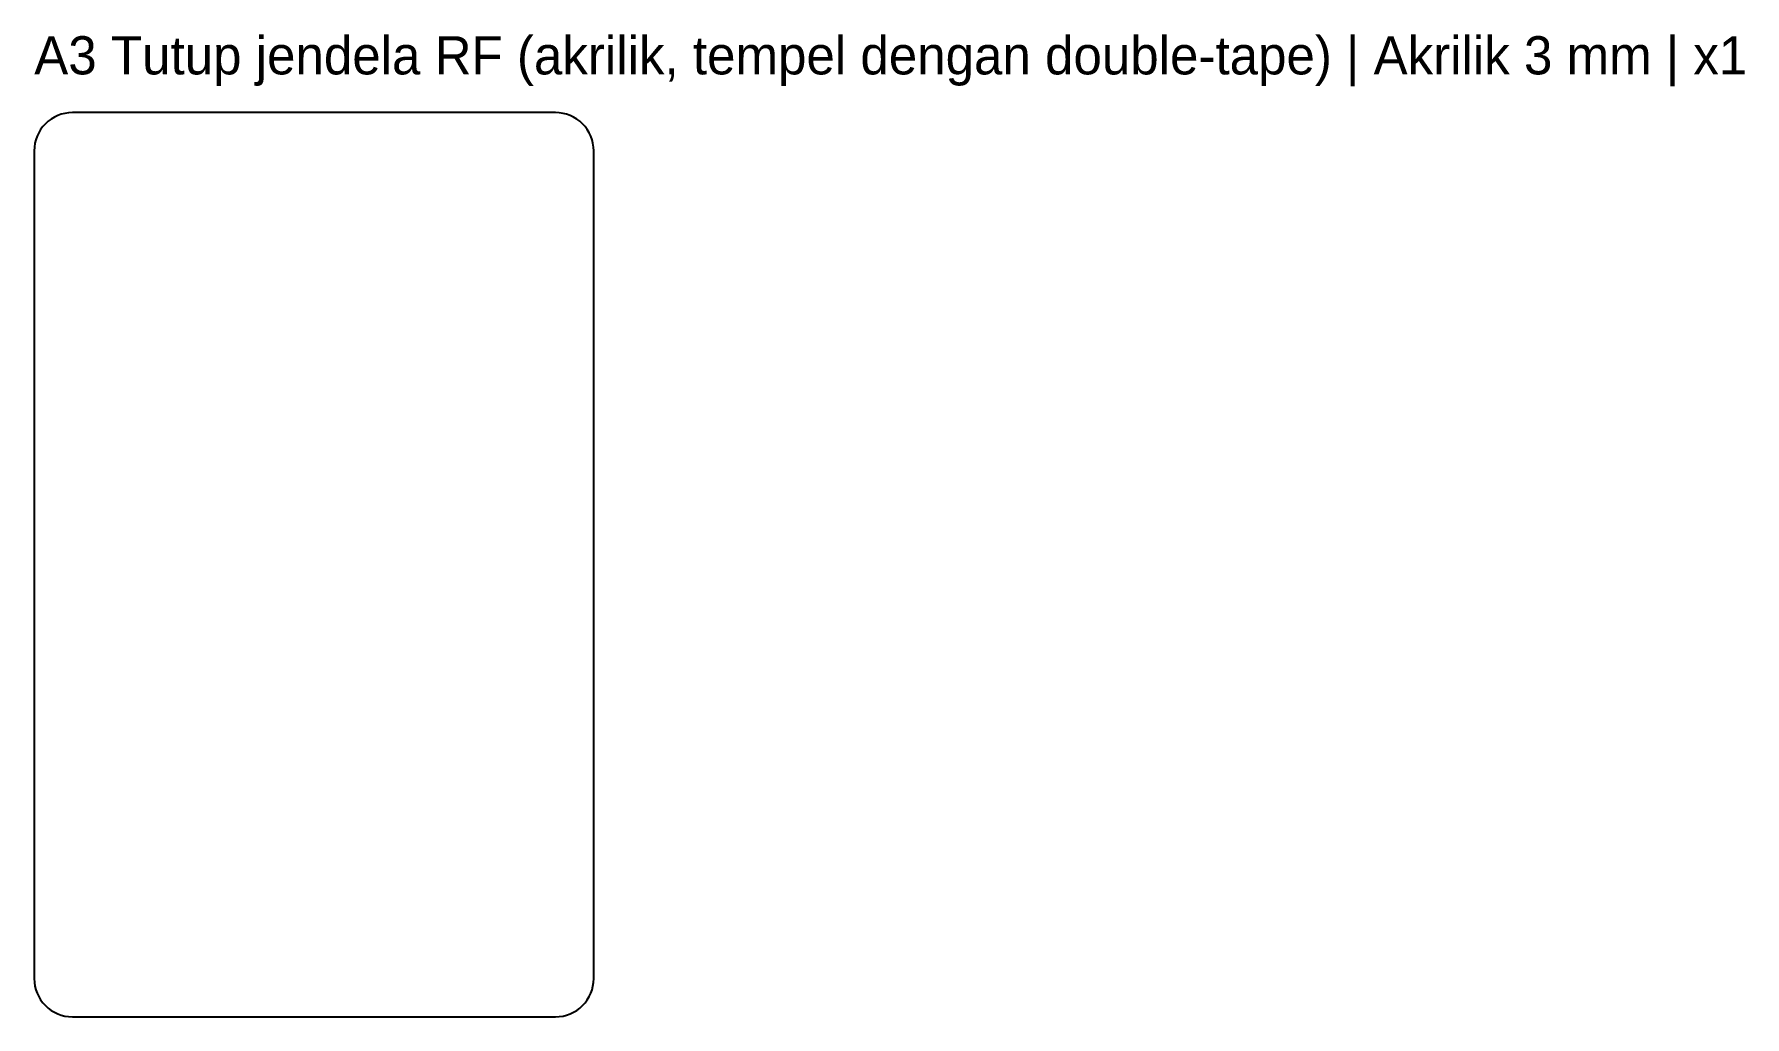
# Model space of a CAD drawing. Header units: millimetres. Extents: x 0 to 134, y 0 to 77.
import ezdxf

# ---------------------------------------------------------------- set-up
doc = ezdxf.new("R2010")
doc.units = ezdxf.units.MM
doc.layers.add('CUT', color=7, linetype='Continuous')
doc.layers.add('LABEL', color=8, linetype='Continuous')

msp = doc.modelspace()

# ---------------------------------------------------------------- linework, layer by layer
at = {"layer": 'CUT'}
msp.add_lwpolyline([(3, 0), (40.94, 0, 0.414214), (43.94, 3), (43.94, 68.04, 0.414214), (40.94, 71.04), (3, 71.04, 0.414214), (0, 68.04), (0, 3, 0.414214)], format="xyb", close=True, dxfattribs=at)

# ---------------------------------------------------------------- texts
at = {"layer": 'LABEL'}
msp.add_text('A3 Tutup jendela RF (akrilik, tempel dengan double-tape) | Akrilik 3 mm | x1', height=3, dxfattribs=at).set_placement((0, 74.04))

doc.saveas('drawing.dxf')
